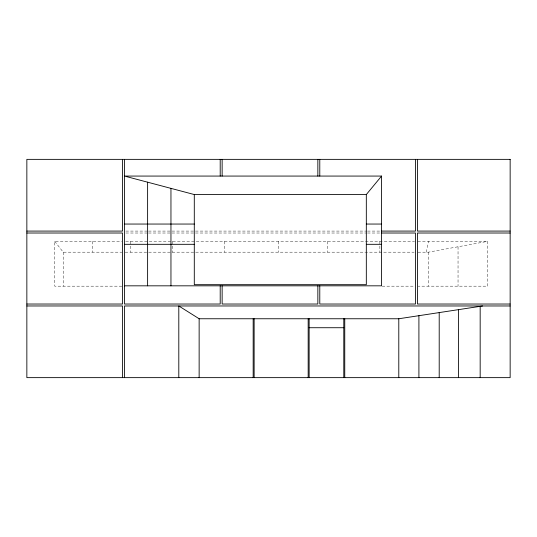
<?xml version="1.0" encoding="UTF-8"?>
<svg xmlns="http://www.w3.org/2000/svg" width="537" height="537" viewBox="0 0 537 537"><rect width="100%" height="100%" fill="white"/><g stroke="black" fill="none" stroke-linecap="round" stroke-linejoin="round"><path stroke-width="0.4" stroke-dasharray="2.69 2.01" d="M426.291 252.182L428.58 241.348M418.001 252.182L428.372 252.182L487.717 241.348L487.717 286.174L418.209 286.174M125.859 231.085L147.675 231.085M148.514 231.085L171.169 231.085M172.008 231.085L194.662 231.085M195.502 231.085L366.67 231.085M367.509 231.085L380.934 231.085M125.859 233.018L147.675 233.018M148.514 233.018L171.169 233.018M172.008 233.018L194.662 233.018M195.502 233.018L366.67 233.018M367.509 233.018L380.934 233.018M121.852 286.174L54.74 286.174L54.74 241.348L121.738 241.348M125.752 241.348L414.544 241.348M417.846 241.348L487.717 241.348M54.74 241.348L63.232 252.182L121.852 252.182M125.202 252.182L414.128 252.182M382.196 286.174L414.128 286.174M458.041 246.765L458.041 286.174M428.372 252.182L428.365 286.174M379.874 241.348L379.874 252.182M327.563 241.348L327.563 252.182M278.253 241.348L278.253 252.182M224.775 241.348L224.775 252.182M172.699 241.348L172.699 252.182M130.706 241.348L130.706 252.182M92.72 241.348L92.72 252.182M63.225 252.182L63.232 286.174"/><path stroke-width="0.81" d="M366.321 194.548L381.572 176.069L124.497 176.069L194.293 194.548L366.321 194.548L366.321 284.684L194.293 284.684L194.293 194.548M178.801 377.639L178.801 305.969L199.14 318.756L398.79 318.756L482.575 305.969M124.497 224.05L194.293 224.05M366.321 224.05L381.572 224.05M26.85 231.085L122.557 231.085L122.557 159.361M381.572 231.085L415.49 231.085L415.49 159.361M510.15 231.085L417.43 231.085L417.43 159.361M26.85 233.018L122.557 233.018L122.557 304.029L26.85 304.029M381.572 233.018L415.49 233.018L415.49 304.029L319.784 304.029L319.784 285.825M510.15 233.018L417.43 233.018L417.43 304.029L510.15 304.029M124.497 244.315L194.293 244.315M366.321 244.315L381.572 244.315M124.497 285.825L381.572 285.825L381.572 176.069M26.85 305.969L122.557 305.969L122.557 377.639M510.15 305.969L124.497 305.969L124.497 377.639M309.137 327.724L343.787 327.724M480.172 306.338L480.172 377.639M458.45 309.654L458.45 377.639M439.206 312.588L439.206 377.639M418.907 315.689L418.907 377.639M398.79 318.756L398.79 377.639M344.754 318.756L344.754 377.639M343.787 318.756L343.787 377.639M319.784 159.361L319.784 176.069M317.85 159.361L317.85 176.069M317.85 285.825L317.85 304.029L222.143 304.029L222.143 285.825M309.137 318.756L309.137 377.639M308.171 318.756L308.171 377.639M254.135 318.756L254.135 377.639M253.169 318.756L253.169 377.639M222.143 159.361L222.143 176.069M220.204 159.361L220.204 176.069M220.204 285.825L220.204 304.029L124.497 304.029L124.497 159.361M199.14 318.756L199.14 377.639M170.954 188.366L170.954 285.825M147.615 182.191L147.615 285.825M510.15 159.361L26.85 159.361L26.85 377.639L510.15 377.639L510.15 159.361"/></g></svg>
